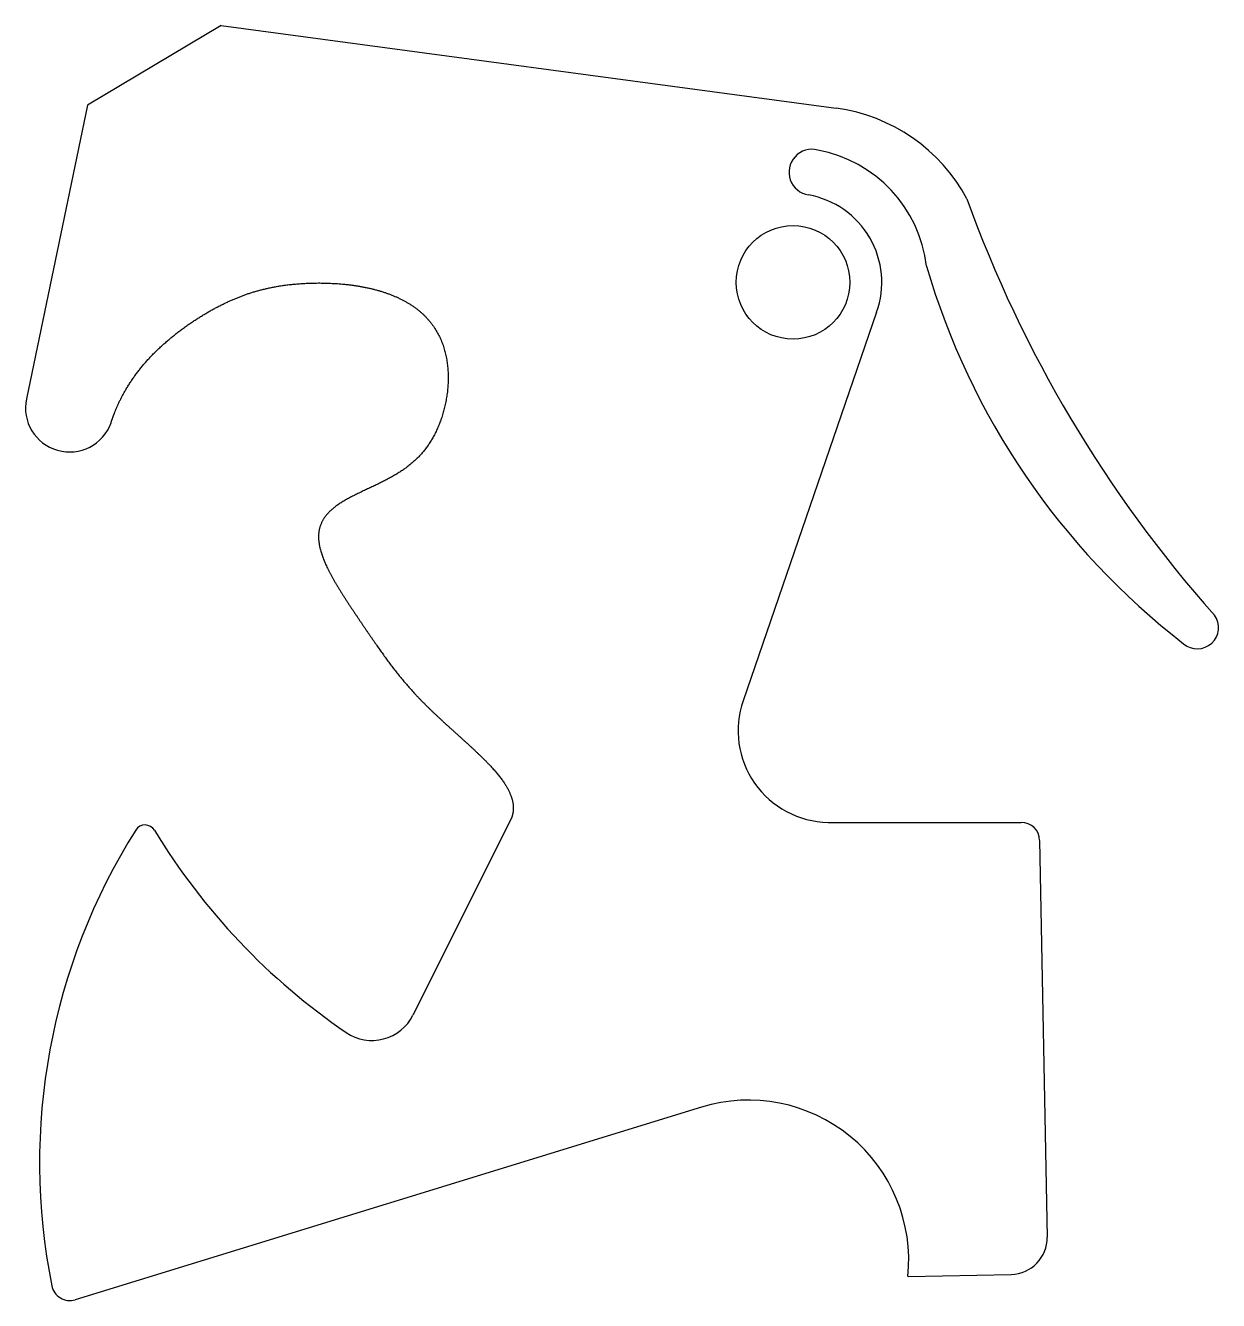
# Model space of a CAD drawing. Header units: inches. Extents: x -1.06 to 2.2, y -1.51 to 1.97.
import ezdxf

# ---------------------------------------------------------------- set-up
doc = ezdxf.new("R2010")
doc.units = ezdxf.units.IN
doc.layers.get('0').update_dxf_attribs({"linetype": 'CONTINUOUS'})

msp = doc.modelspace()

# ---------------------------------------------------------------- linework, layer by layer
for p, q in [((-0.521, 1.9683), (-0.8861, 1.751)), ((-0.521, 1.9683), (1.1573, 1.7424)), ((-0.8861, 1.751), (-1.0526, 0.9496)), ((1.2674, 1.1858), (0.903, 0.1258)), ((0.271, -0.1944), (0.0023, -0.732)), ((1.1349, -0.206), (1.6623, -0.206)), ((1.7123, -0.2551), (1.733, -1.3376)), ((0.7898, -0.983), (-0.9197, -1.5085)), ((1.3532, -1.4449), (1.6349, -1.4395))]:
    msp.add_line(p, q)
msp.add_circle((1.0394, 1.2675), 0.155)
for centre, radius, start, end in [((1.0938, 1.27), 0.4767, 28.163, 82.3344), ((1.091, 1.5679), 0.0626, 75.4219, 261.5714), ((1.0394, 1.2675), 0.3672, 6.8957, 79.4336), ((1.0394, 1.2675), 0.2422, -19.6931, 79.9171), ((4.8093, 2.6862), 3.504, 199.8747, 221.6064), ((3.3382, 1.8745), 2.0145, 196.2261, 232.2596), ((-0.9349, 0.9251), 0.1203, 168.2574, 340.1427), ((2.1427, 0.3253), 0.0578, -130.5523, 36.3129), ((1.1399, 0.0444), 0.2505, 161.026, 268.8693), ((1.6623, -0.256), 0.05, 1.0933, 90), ((0.6849, -1.1351), 1.7017, 147.7487, 191.3677), ((-0.7289, -0.2431), 0.03, 31.2161, 147.7487), ((0.8282, 0.7006), 1.7907, 211.2161, 235.7384), ((-0.1095, -0.6761), 0.125, 235.7384, 333.4458), ((0.9182, -1.4009), 0.4371, -5.7809, 107.0871), ((1.633, -1.3395), 0.1, -88.9067, 1.0933), ((-0.9344, -1.4607), 0.05, 191.3677, 287.0871)]:
    msp.add_arc(centre, radius, start, end)
msp.add_open_spline([(-0.8217, 0.8843), (-0.8188, 0.8935), (-0.8125, 0.9116), (-0.8016, 0.9382), (-0.7843, 0.9723), (-0.7581, 1.0127), (-0.7275, 1.0509), (-0.6929, 1.0867), (-0.655, 1.1198), (-0.6149, 1.1501), (-0.5737, 1.1772), (-0.5323, 1.2008), (-0.4911, 1.2206), (-0.4498, 1.2368), (-0.4071, 1.2494), (-0.3615, 1.2586), (-0.3115, 1.2645), (-0.2565, 1.2668), (-0.1971, 1.2648), (-0.1356, 1.2572), (-0.0753, 1.2425), (-0.0199, 1.2195), (0.0273, 1.1874), (0.0635, 1.1462), (0.0873, 1.0971), (0.0991, 1.0428), (0.1, 0.9863), (0.0917, 0.931), (0.0759, 0.8797), (0.0536, 0.8345), (0.0251, 0.7961), (-0.0097, 0.7643), (-0.0505, 0.738), (-0.0962, 0.7152), (-0.1438, 0.6938), (-0.1887, 0.6714), (-0.2258, 0.6456), (-0.2503, 0.6148), (-0.2592, 0.578), (-0.2527, 0.5354), (-0.2333, 0.4885), (-0.2053, 0.439), (-0.1731, 0.3892), (-0.1404, 0.3407), (-0.109, 0.2945), (-0.0785, 0.2506), (-0.0477, 0.2088), (-0.0147, 0.1684), (0.0219, 0.1285), (0.0626, 0.0889), (0.1061, 0.0493), (0.1501, 0.01), (0.1917, -0.0285), (0.2277, -0.0658), (0.2553, -0.1013), (0.2727, -0.1348), (0.2777, -0.1598), (0.2763, -0.1775), (0.2731, -0.1889), (0.271, -0.1944)], degree=5)

doc.saveas('drawing.dxf')
